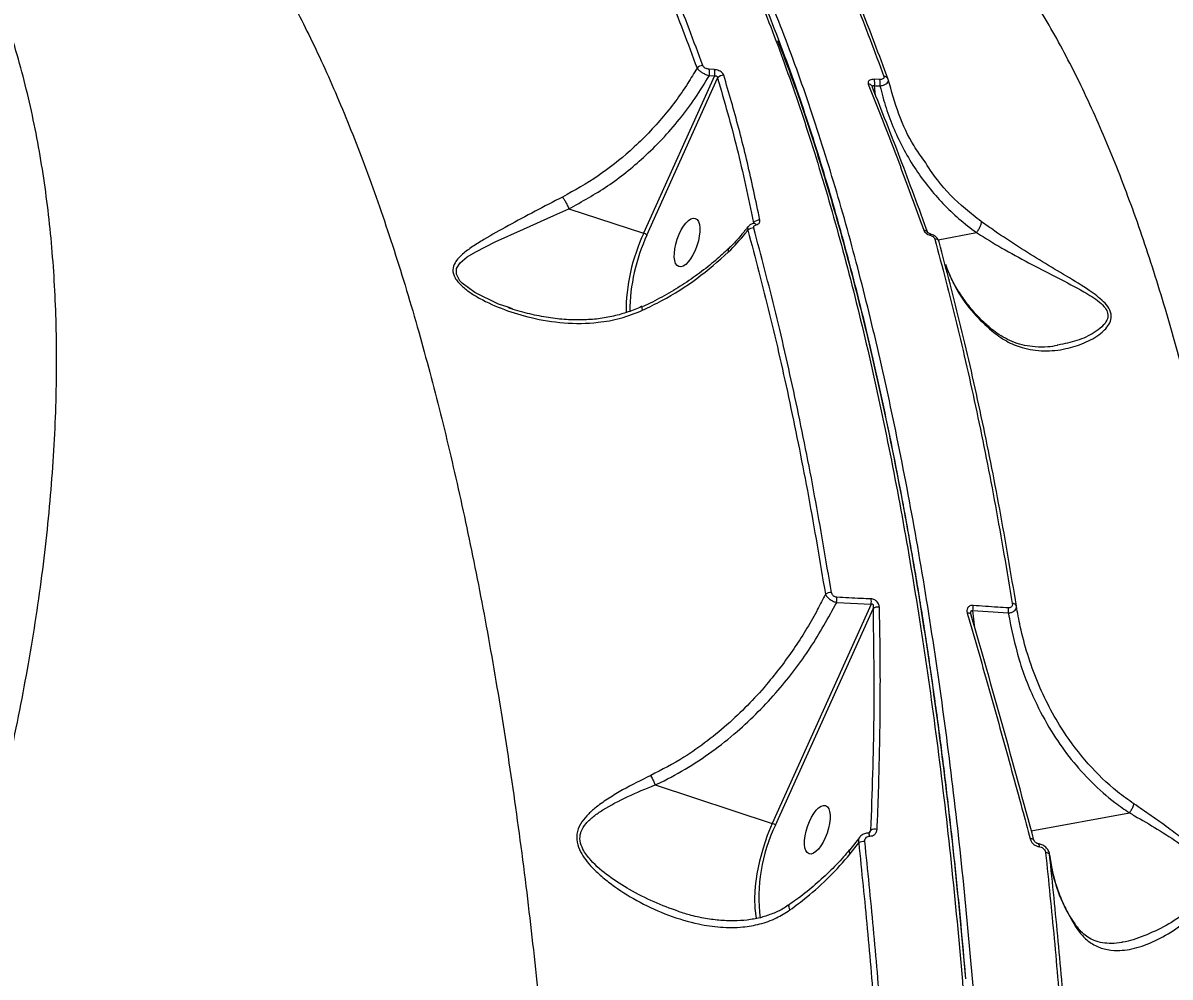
# Model space of a CAD drawing. Header units: millimetres. Extents: x -6879 to 7341, y -8047 to 7187.
# Drawn here: x -445 to -236.3, y 2654.6 to 2828.2 of the extents above; entities that cross this region are included whole.
import ezdxf

# ---------------------------------------------------------------- set-up
doc = ezdxf.new("R2010")
doc.units = ezdxf.units.MM
for name, color, linetype in [('DIKOM_ОБЪЕКТ', 7, 'Continuous'), ('DIKOM_РАЗМЕР_ЗОНА', 7, 'Continuous'), ('DIKOM_РАЗМЕР_ОБЪЕКТА', 7, 'Continuous')]:
    doc.layers.add(name, color=color, linetype=linetype)
doc.styles.add('style1', font='arial.ttf', dxfattribs={"width": 0.8})
doc.dimstyles.new('1-50', dxfattribs={"dimtxt": 300, "dimasz": 200, "dimexe": 100, "dimexo": 0, "dimgap": 100, "dimtad": 0, "dimdec": 0, "dimtxsty": 'style1', "dimcen": 0, "dimclrd": 7, "dimclre": 7, "dimadec": 1, "dimazin": 2, "dimtfac": 1, "dimtdec": 0, "dimtmove": 1, "dimatfit": 3, "dimfxl": 0, "dimlwd": 25, "dimlwe": 18, "dimarcsym": 0})

# ---------------------------------------------------------------- blocks, each defined once
blk = doc.blocks.new('*D20')
at = {"layer": 'Defpoints', "color": 0, "transparency": 16777216}
for p in [(-335.47, 4138.44), (-5198.79, -5966.88), (-1568.13, -5966.88)]:
    blk.add_point(p, dxfattribs=at)
at = {"layer": 'DIKOM_РАЗМЕР_ОБЪЕКТА', "color": 7, "lineweight": 18, "transparency": 16777216}
for p, q in [((-335.47, 4138.44), (-5298.79, 4138.44)), ((-1568.13, -5966.88), (-5298.79, -5966.88))]:
    blk.add_line(p, q, dxfattribs=at)
at = {"layer": 'DIKOM_РАЗМЕР_ОБЪЕКТА', "color": 7, "lineweight": 25, "transparency": 16777216}
for p, q in [((-5198.79, 3938.44), (-5198.79, -81.84)), ((-5198.79, -5766.88), (-5198.79, -1161.62))]:
    blk.add_line(p, q, dxfattribs=at)
at = {"layer": 'DIKOM_РАЗМЕР_ОБЪЕКТА', "color": 7, "transparency": 16777216}
for points in [[(-5232.12, 3938.44), (-5165.46, 3938.44), (-5198.79, 4138.44)], [(-5232.12, -5766.88), (-5165.46, -5766.88), (-5198.79, -5966.88)]]:
    blk.add_solid(points, dxfattribs=at)
at = {"layer": 'DIKOM_РАЗМЕР_ОБЪЕКТА', "color": 0, "transparency": 16777216, "insert": (-5198.79, -621.73), "char_height": 300, "attachment_point": 5, "rotation": 90, "style": 'style1'}
blk.add_mtext('10100', dxfattribs=at)
blk = doc.blocks.new('*D19')
at = {"layer": 'Defpoints', "color": 0, "transparency": 16777216}
for p in [(5624.04, 6094.27), (-4435.35, 2864.29), (5624.04, -2640.11)]:
    blk.add_point(p, dxfattribs=at)
at = {"layer": 'DIKOM_РАЗМЕР_ОБЪЕКТА', "color": 7, "lineweight": 18, "transparency": 16777216}
for p, q in [((-4435.35, 2864.29), (-4435.35, 6194.27)), ((5624.04, -2640.11), (5624.04, 6194.27))]:
    blk.add_line(p, q, dxfattribs=at)
at = {"layer": 'DIKOM_РАЗМЕР_ОБЪЕКТА', "color": 7, "lineweight": 25, "transparency": 16777216}
for p, q in [((-4235.35, 6094.27), (2113.67, 6094.27)), ((5424.04, 6094.27), (3193.46, 6094.27))]:
    blk.add_line(p, q, dxfattribs=at)
at = {"layer": 'DIKOM_РАЗМЕР_ОБЪЕКТА', "color": 7, "transparency": 16777216}
for points in [[(-4235.35, 6127.6), (-4235.35, 6060.94), (-4435.35, 6094.27)], [(5424.04, 6127.6), (5424.04, 6060.94), (5624.04, 6094.27)]]:
    blk.add_solid(points, dxfattribs=at)
at = {"layer": 'DIKOM_РАЗМЕР_ОБЪЕКТА', "color": 0, "transparency": 16777216, "insert": (2653.56, 6094.27), "char_height": 300, "attachment_point": 5, "style": 'style1'}
blk.add_mtext('10100', dxfattribs=at)
blk = doc.blocks.new('*D18')
at = {"layer": 'Defpoints', "color": 0, "transparency": 16777216}
for p in [(-342.29, 5666.7), (-6681.79, -8047.27), (-1651.48, -8047.27)]:
    blk.add_point(p, dxfattribs=at)
at = {"layer": 'DIKOM_РАЗМЕР_ЗОНА', "color": 7, "lineweight": 18, "transparency": 16777216}
for p, q in [((-342.29, 5666.7), (-6781.79, 5666.7)), ((-1651.48, -8047.27), (-6781.79, -8047.27))]:
    blk.add_line(p, q, dxfattribs=at)
at = {"layer": 'DIKOM_РАЗМЕР_ЗОНА', "color": 7, "lineweight": 25, "transparency": 16777216}
for p, q in [((-6681.79, 5466.7), (-6681.79, -340.84)), ((-6681.79, -7847.27), (-6681.79, -1420.62))]:
    blk.add_line(p, q, dxfattribs=at)
at = {"layer": 'DIKOM_РАЗМЕР_ЗОНА', "color": 7, "transparency": 16777216}
for points in [[(-6715.12, 5466.7), (-6648.46, 5466.7), (-6681.79, 5666.7)], [(-6715.12, -7847.27), (-6648.46, -7847.27), (-6681.79, -8047.27)]]:
    blk.add_solid(points, dxfattribs=at)
at = {"layer": 'DIKOM_РАЗМЕР_ЗОНА', "color": 0, "transparency": 16777216, "insert": (-6681.79, -880.73), "char_height": 300, "attachment_point": 5, "rotation": 90, "style": 'style1'}
blk.add_mtext('13700', dxfattribs=at)
blk = doc.blocks.new('*D17')
at = {"layer": 'Defpoints', "color": 0, "transparency": 16777216}
for p in [(-5935.35, 6990.27), (-5935.35, 998.27), (7340.79, -2830.86)]:
    blk.add_point(p, dxfattribs=at)
at = {"layer": 'DIKOM_РАЗМЕР_ЗОНА', "color": 7, "lineweight": 18, "transparency": 16777216}
for p, q in [((-5935.35, 998.27), (-5935.35, 7090.27)), ((7340.79, -2830.86), (7340.79, 7090.27))]:
    blk.add_line(p, q, dxfattribs=at)
at = {"layer": 'DIKOM_РАЗМЕР_ЗОНА', "color": 7, "lineweight": 25, "transparency": 16777216}
for p, q in [((-5735.35, 6990.27), (2016.67, 6990.27)), ((7140.79, 6990.27), (3096.46, 6990.27))]:
    blk.add_line(p, q, dxfattribs=at)
at = {"layer": 'DIKOM_РАЗМЕР_ЗОНА', "color": 7, "transparency": 16777216}
for points in [[(-5735.35, 7023.6), (-5735.35, 6956.94), (-5935.35, 6990.27)], [(7140.79, 7023.6), (7140.79, 6956.94), (7340.79, 6990.27)]]:
    blk.add_solid(points, dxfattribs=at)
at = {"layer": 'DIKOM_РАЗМЕР_ЗОНА', "color": 0, "transparency": 16777216, "insert": (2556.56, 6990.27), "char_height": 300, "attachment_point": 5, "style": 'style1'}
blk.add_mtext('13300', dxfattribs=at)

msp = doc.modelspace()

# ---------------------------------------------------------------- linework, layer by layer
at = {"layer": 'DIKOM_ОБЪЕКТ', "color": 7, "linetype": 'Continuous', "lineweight": 15}
for p, q in [((-319.19, 2819.69), (-320.14, 2819.75)), ((-319.15, 2818.53), (-332.05, 2789.91)), ((-331.46, 2789.59), (-318.59, 2818.14)), ((-320.1, 2818.59), (-319.15, 2818.53)), ((-289.09, 2817.88), (-290.08, 2817.92)), ((-290.04, 2816.76), (-289.05, 2816.72)), ((-289.84, 2814.99), (-290.04, 2816.76)), ((-345.65, 2794.36), (-332.05, 2789.91)), ((-312.06, 2791.83), (-312.16, 2791.67)), ((-278.48, 2788.75), (-271.51, 2790.03)), ((-355.9, 2776.19), (-356.69, 2776.45)), ((-256.67, 2769.58), (-256.84, 2769.54)), ((-290.66, 2722.47), (-308.64, 2682.57)), ((-308.06, 2682.25), (-290.32, 2721.59)), ((-296.93, 2722.77), (-290.66, 2722.47)), ((-272.16, 2721.28), (-265.72, 2720.84)), ((-271.81, 2718.13), (-272.16, 2721.28)), ((-329.97, 2689.55), (-308.64, 2682.57)), ((-261.52, 2681.21), (-243.67, 2684.49)), ((-292.79, 2680.02), (-294.55, 2677.75)), ((-290.76, 2681.29), (-291.03, 2680.89)), ((-294.53, 2676.96), (-292.93, 2679.01)), ((-258.19, 2676.87), (-257.85, 2674.71))]:
    msp.add_line(p, q, dxfattribs=at)
at = {"layer": 'DIKOM_ОБЪЕКТ', "color": 7, "linetype": 'Continuous', "lineweight": 15, "flags": 128}
for points in [[(-290.41, 2816.43), (-290.42, 2816.56), (-290.44, 2816.61)], [(-356.69, 2776.45), (-358.47, 2777.04), (-362.76, 2779.14), (-365.04, 2780.83), (-365.47, 2781.28), (-366.13, 2782.46), (-366.11, 2783.5), (-365.45, 2784.56), (-364.17, 2785.62), (-362.61, 2786.56), (-359.08, 2788.33), (-353.93, 2790.68), (-348.42, 2793.14), (-345.66, 2794.37), (-345.65, 2794.37), (-345.65, 2794.37)], [(-272.48, 2720.53), (-272.51, 2720.6), (-272.57, 2720.67), (-272.65, 2720.73), (-272.76, 2720.78), (-272.88, 2720.81), (-273.03, 2720.82), (-273.18, 2720.82)], [(-272.47, 2720.43), (-272.48, 2720.52), (-272.48, 2720.53)], [(-308.64, 2682.57), (-309.55, 2680.35), (-310.33, 2678.05), (-310.97, 2675.72), (-311.44, 2673.41), (-311.74, 2671.17), (-311.87, 2669.05), (-311.81, 2667.09), (-311.57, 2665.35), (-311.56, 2665.27)], [(-290.9, 2680.25), (-290.95, 2680.45), (-291.01, 2680.61), (-291.09, 2680.72), (-291.18, 2680.77), (-291.22, 2680.78)], [(-261.04, 2679.52), (-261.07, 2679.58), (-261.13, 2679.64), (-261.21, 2679.69), (-261.32, 2679.72), (-261.44, 2679.74), (-261.59, 2679.75), (-261.74, 2679.74)], [(-260.25, 2678.86), (-260.23, 2678.85), (-260.18, 2678.8), (-260.14, 2678.69), (-260.11, 2678.53), (-260.09, 2678.34)], [(-258.19, 2676.87), (-258.21, 2676.94), (-258.26, 2677), (-258.32, 2677.06), (-258.41, 2677.11), (-258.52, 2677.16), (-258.64, 2677.19), (-258.78, 2677.21), (-258.92, 2677.22)]]:
    msp.add_lwpolyline(points, dxfattribs=at)
at = {"layer": 'DIKOM_ОБЪЕКТ', "color": 7, "linetype": 'Continuous', "lineweight": 15}
for centre, radius, start, end in [((-321.39, 2819.18), 1.23, 84.8707, 140.4567), ((-322.28, 2819.1), 2.24, 347.0298, 17.0656), ((-321.34, 2819.02), 2.25, 347.2165, 17.1365), ((-317.6, 2817.46), 1.2, 83.5961, 145.5189), ((-293.08, 2817.24), 3.08, 351.0315, 12.746), ((-292.11, 2817.19), 3.1, 351.2043, 12.8204), ((-288.29, 2817.67), 0.762, 16.1022, 94.0771), ((-291.14, 2816.29), 0.768, 25.0675, 93.6574), ((-312.14, 2789.56), 1.32, 84.7458, 136.2911), ((-311.09, 2791.05), 1.24, 81.7023, 141.139), ((-312.01, 2791.2), 0.514, 30.8634, 96.1717), ((-280.99, 2789.73), 0.731, 25.7083, 96.3778), ((-301.2, 2775.46), 34.06, 154.891, 180.0477), ((-300.62, 2775.36), 33.96, 155.2308, 179.4624), ((-332.48, 2788.44), 1.54, 48.5277, 73.659), ((-277.36, 2788.85), 2.63, 159.7261, 164.909), ((-279.01, 2788.14), 0.736, 17.7568, 95.501), ((-316.09, 2786.79), 0.599, 143.1075, 208.5468), ((-298.03, 2723), 1.58, 84.6674, 127.0266), ((-299.53, 2723.25), 2.64, 349.3975, 9.7086), ((-293.31, 2722.92), 2.69, 350.4175, 10.4015), ((-289.45, 2720.53), 1.38, 78.1531, 129.4371), ((-275.54, 2721.87), 3.43, 350.0084, 5.6244), ((-269.2, 2721.39), 3.53, 351.0943, 6.281), ((-264.88, 2721.86), 0.703, 23.3134, 98.2026), ((-281.3, 2669.13), 29.8, 153.8888, 187.3019), ((-309.07, 2681.1), 1.53, 48.509, 73.6777), ((-289.95, 2680.01), 1.52, 75.7088, 122.2317), ((-293.9, 2677.38), 0.756, 149.1842, 214.4022), ((-291.99, 2677.4), 1.86, 84.7562, 120.4581)]:
    msp.add_arc(centre, radius, start, end, dxfattribs=at)
for centre in [(-324.15, 2788.24), (-300.46, 2681.42)]:
    msp.add_ellipse(centre, major_axis=(-1.5, -4.39), ratio=0.406201, dxfattribs=at)
for points, knots in [([(-360.53, 2897.94), (-358.26, 2896.78), (-353.72, 2894.45), (-347.08, 2889.32), (-340.6, 2883.05), (-334.24, 2875.45), (-328.03, 2866.52), (-321.99, 2856.27), (-316.26, 2844.91), (-310.84, 2832.51), (-305.74, 2819.16), (-300.89, 2804.64), (-296.3, 2788.95), (-292, 2772.12), (-288.09, 2754.52), (-284.57, 2736.22), (-281.43, 2717.32), (-278.63, 2697.51), (-276.18, 2676.82), (-274.12, 2655.31), (-272.53, 2634.38), (-271.41, 2614.14), (-270.81, 2601.05), (-270.64, 2594.25), (-270.63, 2594.01)], [0, 0, 0, 0, 0.047577, 0.095101, 0.142661, 0.190186, 0.23909, 0.288035, 0.33694, 0.384464, 0.432025, 0.47955, 0.528455, 0.5774, 0.626305, 0.67383, 0.721391, 0.768916, 0.817821, 0.866766, 0.915671, 0.957032, 0.998442, 1, 1, 1, 1]), ([(-273.48, 2654.84), (-273.75, 2657.92), (-274.32, 2664.49), (-275.31, 2674.36), (-276.42, 2684.47), (-277.62, 2694.4), (-278.91, 2704.18), (-280.3, 2713.79), (-281.77, 2723.24), (-283.34, 2732.54), (-285, 2741.68), (-286.75, 2750.67), (-288.59, 2759.48), (-290.51, 2768.07), (-292.51, 2776.42), (-294.58, 2784.51), (-296.72, 2792.35), (-298.93, 2799.94), (-301.22, 2807.29), (-303.58, 2814.39), (-306.02, 2821.26), (-308.53, 2827.89), (-311.13, 2834.28), (-313.79, 2840.43), (-316.54, 2846.33), (-319.34, 2851.97), (-322.2, 2857.31), (-325.11, 2862.35), (-328.07, 2867.08), (-331.07, 2871.52), (-334.13, 2875.66), (-337.24, 2879.5), (-340.4, 2883.05), (-343.61, 2886.3), (-346.88, 2889.25), (-350.21, 2891.91), (-353.58, 2894.27), (-356.91, 2896.29), (-359.13, 2897.37), (-360.2, 2897.88)], [0, 0, 0, 0, 0.024041, 0.051133, 0.078153, 0.105131, 0.132097, 0.159081, 0.186106, 0.213201, 0.2404, 0.267731, 0.295173, 0.322575, 0.349825, 0.376963, 0.404021, 0.431029, 0.458019, 0.485021, 0.512055, 0.539154, 0.566348, 0.593667, 0.621126, 0.648584, 0.675917, 0.703131, 0.730256, 0.757321, 0.784356, 0.81139, 0.838445, 0.865544, 0.892711, 0.919973, 0.947351, 0.974725, 1, 1, 1, 1]), ([(-268.88, 2596.97), (-269.03, 2601.43), (-269.43, 2613.58), (-270.54, 2632.75), (-272.15, 2654.43), (-274.15, 2675.36), (-276.54, 2695.9), (-279.34, 2715.95), (-282.55, 2735.44), (-286.1, 2753.93), (-289.96, 2771.39), (-294.12, 2787.79), (-298.64, 2803.41), (-303.52, 2818.15), (-308.75, 2831.95), (-314.21, 2844.49), (-319.89, 2855.76), (-325.74, 2865.79), (-331.88, 2874.73), (-338.29, 2882.49), (-344.94, 2889.06), (-351.72, 2894.12), (-356.35, 2897.02), (-358.72, 2897.88), (-358.79, 2897.91)], [0, 0, 0, 0, 0.0286216, 0.0777945, 0.1255794, 0.1734012, 0.2211861, 0.270359, 0.319572, 0.3687451, 0.4165292, 0.4643505, 0.5121348, 0.5613071, 0.6105196, 0.659692, 0.7074766, 0.7552981, 0.803083, 0.8522554, 0.9014682, 0.9506407, 0.9984258, 1, 1, 1, 1]), ([(-438, 2872.85), (-437.93, 2872.84), (-435.74, 2872.59), (-431.5, 2870.92), (-425.41, 2867.81), (-419.55, 2863.44), (-413.91, 2858.08), (-408.35, 2851.55), (-402.87, 2843.84), (-397.5, 2834.93), (-392.25, 2824.81), (-387.14, 2813.45), (-382.17, 2800.8), (-377.42, 2787.01), (-373.02, 2772.43), (-368.97, 2757.22), (-365.28, 2741.53), (-361.84, 2724.92), (-358.68, 2707.41), (-355.81, 2689.05), (-353.31, 2670.35), (-351.19, 2651.4), (-349.42, 2632.3), (-347.97, 2612.62), (-346.86, 2592.39), (-346.08, 2571.71), (-345.86, 2557.72), (-345.75, 2550.73)], [0, 0, 0, 0, 0.001308, 0.044216, 0.087088, 0.127423, 0.167788, 0.208123, 0.249622, 0.291154, 0.332652, 0.375652, 0.418651, 0.462269, 0.505886, 0.546852, 0.58785, 0.628817, 0.670977, 0.713172, 0.755333, 0.795558, 0.835812, 0.876038, 0.917348, 0.95869, 1, 1, 1, 1]), ([(-344.1, 2866.37), (-342.16, 2863.16), (-338.27, 2856.73), (-332.72, 2845.61), (-327.37, 2833.5), (-324.02, 2824.48), (-322.34, 2819.96)], [0, 0, 0, 0, 0.248475, 0.496952, 0.748476, 1, 1, 1, 1]), ([(-321.28, 2820.41), (-322.94, 2824.87), (-326.25, 2833.8), (-331.59, 2845.9), (-337.17, 2857.11), (-341.1, 2863.62), (-343.07, 2866.88)], [0, 0, 0, 0, 0.2484771, 0.4969552, 0.7484769, 1, 1, 1, 1]), ([(-219.04, 2680.65), (-219.56, 2685.3), (-220.81, 2696.26), (-223.21, 2712.74), (-226.12, 2729.79), (-229.33, 2745.71), (-232.8, 2760.54), (-236.61, 2774.68), (-240.79, 2788.05), (-245.33, 2800.59), (-250.23, 2812.26), (-255.48, 2822.98), (-261.12, 2832.71), (-267.07, 2841.28), (-273.16, 2848.48), (-279.35, 2854.35), (-285.58, 2858.95), (-292.03, 2862.44), (-298.69, 2864.74), (-305.22, 2865.9), (-309.55, 2865.68), (-311.57, 2865.58)], [0, 0, 0, 0, 0.0404493, 0.0954394, 0.1503826, 0.2020752, 0.2538067, 0.3054986, 0.3586823, 0.4119091, 0.4650926, 0.5201999, 0.5753075, 0.6312064, 0.687105, 0.7396062, 0.7921489, 0.8446507, 0.8986824, 0.9527581, 1, 1, 1, 1]), ([(-310.12, 2864.93), (-308.18, 2861.71), (-304.29, 2855.27), (-298.73, 2844.12), (-293.37, 2831.99), (-290.02, 2822.95), (-288.34, 2818.43)], [0, 0, 0, 0, 0.248476, 0.496954, 0.748478, 1, 1, 1, 1]), ([(-287.55, 2817.88), (-289.21, 2822.34), (-292.52, 2831.26), (-297.84, 2843.35), (-303.41, 2854.55), (-307.34, 2861.06), (-309.3, 2864.31)], [0, 0, 0, 0, 0.248475, 0.496951, 0.748474, 1, 1, 1, 1]), ([(-480.34, 2594.78), (-477.99, 2600.3), (-473.31, 2611.33), (-467, 2627.82), (-461.23, 2644.23), (-455.91, 2661.09), (-451.12, 2678.27), (-446.98, 2695.69), (-443.62, 2712.91), (-441.11, 2729.84), (-439.47, 2746.43), (-438.75, 2762.13), (-438.92, 2776.93), (-439.9, 2790.84), (-441.73, 2804.23), (-444.42, 2817.05), (-448.01, 2829.23), (-452.49, 2840.77), (-458, 2851.45), (-462.1, 2858.41), (-464.59, 2861.48), (-464.65, 2861.56)], [0, 0, 0, 0, 0.05066, 0.10132, 0.152484, 0.203648, 0.260209, 0.316814, 0.373374, 0.431601, 0.489877, 0.548104, 0.602885, 0.657708, 0.712488, 0.76885, 0.825258, 0.881619, 0.940019, 0.99842, 1, 1, 1, 1]), ([(-307.69, 2824.99), (-306.75, 2822.56), (-304.08, 2815.67), (-300, 2803.14), (-295.44, 2787.55), (-291.22, 2770.97), (-287.34, 2753.52), (-283.83, 2735.18), (-280.67, 2716.02), (-277.88, 2696.09), (-275.44, 2675.55), (-274.14, 2661.37), (-273.5, 2654.3)], [0, 0, 0, 0, 0.0568319, 0.1618357, 0.2668393, 0.3716745, 0.4761814, 0.5806889, 0.6855261, 0.7905307, 0.8955357, 1, 1, 1, 1]), ([(-322.34, 2819.96), (-322.89, 2819.04), (-324.78, 2815.84), (-328.68, 2810.65), (-334.2, 2805), (-340.27, 2800.16), (-344.61, 2797.74), (-346.8, 2796.51)], [0, 0, 0, 0, 0.094922, 0.327621, 0.565732, 0.780597, 1, 1, 1, 1]), ([(-322.34, 2819.96), (-322.26, 2819.85), (-322.09, 2819.62), (-321.63, 2819.26), (-321.06, 2818.94), (-320.53, 2818.71), (-320.22, 2818.63), (-320.1, 2818.59)], [0, 0, 0, 0, 0.219335, 0.438814, 0.656025, 0.873294, 1, 1, 1, 1]), ([(-320.14, 2819.75), (-320.23, 2819.77), (-320.42, 2819.79), (-320.7, 2819.88), (-320.97, 2820.03), (-321.18, 2820.21), (-321.25, 2820.34), (-321.28, 2820.41)], [0, 0, 0, 0, 0.179804, 0.380048, 0.581226, 0.790726, 1, 1, 1, 1]), ([(-317.47, 2818.65), (-317.52, 2818.76), (-317.61, 2818.96), (-317.93, 2819.26), (-318.34, 2819.49), (-318.78, 2819.64), (-319.06, 2819.67), (-319.19, 2819.69)], [0, 0, 0, 0, 0.213102, 0.426467, 0.630594, 0.828924, 1, 1, 1, 1]), ([(-345.65, 2794.36), (-343.27, 2795.68), (-338.46, 2798.35), (-332.9, 2802.84), (-328.64, 2807.01), (-325.5, 2810.62), (-322.6, 2814.47), (-320.94, 2817.22), (-320.1, 2818.59)], [0, 0, 0, 0, 0.228249, 0.462056, 0.594493, 0.726934, 0.863467, 1, 1, 1, 1]), ([(-319.15, 2818.53), (-319.1, 2818.54), (-319.01, 2818.56), (-318.9, 2818.55), (-318.81, 2818.53), (-318.75, 2818.49), (-318.68, 2818.43), (-318.64, 2818.38), (-318.6, 2818.27), (-318.59, 2818.2), (-318.59, 2818.14)], [0, 0, 0, 0, 0.1792606, 0.319125, 0.3689613, 0.5165767, 0.5564442, 0.7166057, 0.7655964, 1, 1, 1, 1]), ([(-318.59, 2818.14), (-317.38, 2813.95), (-314.95, 2805.56), (-313.02, 2796.41), (-312.06, 2791.83)], [0, 0, 0, 0, 0.499355, 1, 1, 1, 1]), ([(-310.91, 2792.28), (-311, 2792.72), (-311.45, 2794.95), (-312.66, 2800.62), (-314.68, 2809.09), (-316.54, 2815.46), (-317.47, 2818.65)], [0, 0, 0, 0, 0.048063, 0.240324, 0.61988, 1, 1, 1, 1]), ([(-290.08, 2817.92), (-290.23, 2817.92), (-290.55, 2817.91), (-290.92, 2817.78), (-291.16, 2817.58), (-291.26, 2817.32), (-291.21, 2817.14), (-291.19, 2817.05)], [0, 0, 0, 0, 0.206405, 0.413362, 0.614213, 0.813452, 1, 1, 1, 1]), ([(-288.34, 2818.43), (-288.33, 2818.38), (-288.3, 2818.27), (-288.35, 2818.12), (-288.51, 2817.98), (-288.77, 2817.89), (-288.99, 2817.88), (-289.09, 2817.88)], [0, 0, 0, 0, 0.148858, 0.348823, 0.557416, 0.779042, 1, 1, 1, 1]), ([(-289.05, 2816.72), (-288.84, 2816.76), (-288.41, 2816.83), (-287.91, 2817.07), (-287.59, 2817.37), (-287.49, 2817.65), (-287.54, 2817.82), (-287.55, 2817.88)], [0, 0, 0, 0, 0.222354, 0.44483, 0.663868, 0.880636, 1, 1, 1, 1]), ([(-281.03, 2803.15), (-281.66, 2804.02), (-283.53, 2806.62), (-285.78, 2811.58), (-286.96, 2815.76), (-287.55, 2817.88)], [0, 0, 0, 0, 0.1983116, 0.5956413, 1, 1, 1, 1]), ([(-291.19, 2817.05), (-291.03, 2816.65), (-290.22, 2814.64), (-288.14, 2809.38), (-284.93, 2801.03), (-282.36, 2793.98), (-281.07, 2790.46)], [0, 0, 0, 0, 0.048061, 0.240323, 0.619882, 1, 1, 1, 1]), ([(-290.42, 2816.53), (-290.42, 2816.55), (-290.44, 2816.62), (-290.41, 2816.71), (-290.37, 2816.77), (-290.31, 2816.8), (-290.26, 2816.81), (-290.16, 2816.81), (-290.09, 2816.78), (-290.04, 2816.76)], [0, 0, 0, 0, 0.086301, 0.3145743, 0.4698608, 0.5285644, 0.6884242, 0.7531889, 1, 1, 1, 1]), ([(-280.31, 2789.9), (-282, 2794.51), (-285.37, 2803.75), (-288.73, 2812.2), (-290.41, 2816.43)], [0, 0, 0, 0, 0.499357, 1, 1, 1, 1]), ([(-289.05, 2816.72), (-288.71, 2815.38), (-288.02, 2812.7), (-286.54, 2808.81), (-284.73, 2805.03), (-281.93, 2800.38), (-278.56, 2796.19), (-274.73, 2792.5), (-272.58, 2790.85), (-271.51, 2790.03)], [0, 0, 0, 0, 0.126452, 0.252901, 0.38287, 0.512837, 0.75311, 0.876557, 1, 1, 1, 1]), ([(-270.62, 2792.06), (-271.59, 2792.81), (-274.5, 2795.07), (-278.15, 2798.7), (-280.26, 2801.95), (-281.03, 2803.15)], [0, 0, 0, 0, 0.239273, 0.718901, 1, 1, 1, 1]), ([(-346.8, 2796.51), (-348.48, 2795.64), (-351.9, 2793.87), (-356.71, 2791.29), (-360.47, 2789.19), (-363.21, 2787.5), (-365.06, 2786.14), (-366.38, 2784.77), (-366.91, 2783.28), (-366.49, 2781.77), (-365.25, 2780.35), (-363.64, 2779.11), (-361.11, 2777.58), (-357.4, 2775.93), (-352.26, 2774.38), (-346.52, 2773.45), (-341.03, 2773.51), (-336.21, 2774.33), (-333.59, 2775.37), (-332.26, 2775.9)], [0, 0, 0, 0, 0.082706, 0.167766, 0.252789, 0.296582, 0.340314, 0.385154, 0.416772, 0.448696, 0.482867, 0.514001, 0.545841, 0.619982, 0.695631, 0.785267, 0.877252, 0.937862, 1, 1, 1, 1]), ([(-346.8, 2796.51), (-346.78, 2796.49), (-346.72, 2796.39), (-346.55, 2796.13), (-346.28, 2795.67), (-345.94, 2795.02), (-345.76, 2794.6), (-345.65, 2794.37)], [0, 0, 0, 0, 0.051321, 0.196592, 0.449241, 0.701909, 1, 1, 1, 1]), ([(-345.65, 2794.37), (-345.65, 2794.37), (-345.65, 2794.37), (-345.65, 2794.37), (-345.65, 2794.36), (-345.65, 2794.36)], [0, 0, 0, 0, 0.334298, 0.790638, 1, 1, 1, 1]), ([(-316.61, 2786.51), (-315.55, 2787.62), (-314.32, 2788.9), (-313.24, 2790.28), (-313.09, 2790.47)], [0, 0, 0, 0, 0.8666492, 1, 1, 1, 1]), ([(-313.05, 2791.15), (-313.47, 2790.6), (-314.47, 2789.32), (-315.68, 2787.99), (-316.47, 2787.26), (-316.57, 2787.16)], [0, 0, 0, 0, 0.3914908, 0.9198379, 1, 1, 1, 1]), ([(-313.01, 2791.12), (-313.03, 2791.1), (-313.15, 2790.99), (-313.16, 2790.76), (-313.11, 2790.54), (-313.09, 2790.47)], [0, 0, 0, 0, 0.138052, 0.711151, 1, 1, 1, 1]), ([(-313.09, 2790.47), (-311.75, 2785.42), (-309.07, 2775.34), (-305.41, 2759.11), (-302, 2742.18), (-299.99, 2730.23), (-298.99, 2724.26)], [0, 0, 0, 0, 0.248616, 0.49723, 0.748615, 1, 1, 1, 1]), ([(-312.06, 2791.7), (-312.14, 2791.68), (-312.42, 2791.63), (-312.77, 2791.44), (-312.94, 2791.2), (-312.99, 2791.12)], [0, 0, 0, 0, 0.218083, 0.753257, 1, 1, 1, 1]), ([(-312.06, 2791.83), (-312.06, 2791.81), (-312.05, 2791.77), (-312.07, 2791.72), (-312.09, 2791.69)], [0, 0, 0, 0, 0.275469, 1, 1, 1, 1]), ([(-312.03, 2791.72), (-312.03, 2791.72), (-312.02, 2791.73), (-312.05, 2791.72), (-312.07, 2791.71)], [0, 0, 0, 0, 0.3570022, 1, 1, 1, 1]), ([(-312.01, 2790.87), (-312.02, 2790.9), (-312.04, 2791.01), (-312.01, 2791.19), (-311.84, 2791.37), (-311.66, 2791.43), (-311.56, 2791.46)], [0, 0, 0, 0, 0.108475, 0.398329, 0.699635, 1, 1, 1, 1]), ([(-297.89, 2724.58), (-298.88, 2730.49), (-300.87, 2742.32), (-304.27, 2759.23), (-307.95, 2775.55), (-310.66, 2785.76), (-312.01, 2790.87)], [0, 0, 0, 0, 0.248616, 0.497232, 0.748616, 1, 1, 1, 1]), ([(-311.56, 2791.46), (-311.43, 2791.51), (-311.17, 2791.59), (-310.94, 2791.85), (-310.88, 2792.09), (-310.91, 2792.24), (-310.91, 2792.28)], [0, 0, 0, 0, 0.305367, 0.611512, 0.912637, 1, 1, 1, 1]), ([(-281.07, 2790.46), (-281.02, 2790.34), (-280.9, 2790.12), (-280.55, 2789.82), (-280.2, 2789.63), (-279.97, 2789.56), (-279.91, 2789.54)], [0, 0, 0, 0, 0.29278, 0.584934, 0.882003, 1, 1, 1, 1]), ([(-271.5, 2790.04), (-271.36, 2790.21), (-271.09, 2790.57), (-270.79, 2791.15), (-270.63, 2791.64), (-270.6, 2791.92), (-270.62, 2792.04), (-270.62, 2792.06)], [0, 0, 0, 0, 0.252521, 0.505053, 0.757562, 0.948691, 1, 1, 1, 1]), ([(-268.73, 2772.16), (-267.85, 2771.5), (-266.05, 2770.15), (-262.86, 2768.91), (-259.21, 2768.37), (-255.4, 2768.76), (-251.87, 2769.86), (-249.41, 2771.2), (-247.93, 2772.54), (-247.19, 2773.58), (-246.85, 2774.84), (-247.28, 2776.22), (-248.32, 2777.46), (-249.57, 2778.53), (-251.77, 2780.1), (-255.12, 2782.13), (-259.5, 2784.73), (-263.92, 2787.46), (-267.66, 2789.93), (-269.81, 2791.48), (-270.62, 2792.06)], [0, 0, 0, 0, 0.063157, 0.128254, 0.215934, 0.306056, 0.382568, 0.46049, 0.489874, 0.519748, 0.550553, 0.581648, 0.608722, 0.63398, 0.659861, 0.730792, 0.803689, 0.878288, 0.954276, 1, 1, 1, 1]), ([(-279.83, 2789.77), (-279.87, 2789.78), (-279.99, 2789.81), (-280.15, 2789.9), (-280.27, 2789.99), (-280.34, 2790.06), (-280.34, 2790.06), (-280.34, 2790.07)], [0, 0, 0, 0, 0.142466, 0.401404, 0.61444, 0.805438, 1, 1, 1, 1]), ([(-279.91, 2789.54), (-279.83, 2789.52), (-279.65, 2789.46), (-279.4, 2789.31), (-279.18, 2789.1), (-279.11, 2788.95), (-279.08, 2788.87)], [0, 0, 0, 0, 0.183652, 0.462711, 0.731, 1, 1, 1, 1]), ([(-278.35, 2788.4), (-278.36, 2788.48), (-278.41, 2788.72), (-278.69, 2789.1), (-279.16, 2789.5), (-279.59, 2789.72), (-279.83, 2789.77), (-279.83, 2789.77)], [0, 0, 0, 0, 0.109852, 0.363559, 0.655932, 0.998276, 1, 1, 1, 1]), ([(-279.08, 2788.87), (-277.74, 2783.82), (-275.06, 2773.71), (-271.4, 2757.46), (-267.99, 2740.5), (-265.98, 2728.54), (-264.98, 2722.56)], [0, 0, 0, 0, 0.248617, 0.497233, 0.748617, 1, 1, 1, 1]), ([(-264.23, 2722.14), (-265.22, 2728.05), (-267.2, 2739.86), (-270.59, 2756.75), (-274.26, 2773.06), (-276.96, 2783.26), (-278.31, 2788.37)], [0, 0, 0, 0, 0.248616, 0.497231, 0.748616, 1, 1, 1, 1]), ([(-271.51, 2790.03), (-271.51, 2790.03), (-271.51, 2790.03), (-271.5, 2790.03), (-271.5, 2790.03), (-271.5, 2790.04)], [0, 0, 0, 0, 0.45193, 0.815134, 1, 1, 1, 1]), ([(-271.5, 2790.04), (-271.5, 2790.03), (-271.26, 2789.89), (-269.6, 2788.83), (-266.28, 2786.85), (-261.52, 2784.26), (-256.68, 2781.78), (-252.98, 2779.89), (-250.48, 2778.4), (-249.1, 2777.44), (-248.05, 2776.41), (-247.68, 2775.62), (-247.55, 2774.86), (-247.74, 2773.94), (-248.67, 2772.83), (-250.5, 2771.52), (-253.19, 2770.25), (-255.51, 2769.8), (-256.67, 2769.58)], [0, 0, 0, 0, 0.000084, 0.019183, 0.136746, 0.256846, 0.369783, 0.484911, 0.523101, 0.561966, 0.599981, 0.631254, 0.637795, 0.675311, 0.727807, 0.78274, 0.890889, 1, 1, 1, 1]), ([(-316.58, 2787.16), (-317.36, 2786.43), (-319.03, 2784.86), (-321.86, 2782.65), (-324.98, 2780.49), (-328.29, 2778.53), (-330.75, 2777.21), (-332.13, 2776.61), (-332.31, 2776.53)], [0, 0, 0, 0, 0.1759854, 0.3741609, 0.5725815, 0.7712396, 0.9701372, 1, 1, 1, 1]), ([(-332.26, 2775.9), (-331.08, 2776.48), (-327.6, 2778.19), (-322.16, 2781.61), (-318.48, 2784.86), (-316.61, 2786.51)], [0, 0, 0, 0, 0.2022759, 0.596112, 1, 1, 1, 1]), ([(-277.16, 2784.14), (-276.5, 2782.59), (-275.18, 2779.47), (-272.28, 2775.46), (-269.85, 2773.2), (-268.73, 2772.16)], [0, 0, 0, 0, 0.3460003, 0.6987423, 1, 1, 1, 1]), ([(-268.93, 2772.68), (-269.16, 2772.86), (-270.18, 2773.68), (-271.75, 2775.33), (-273.63, 2777.6), (-275.22, 2780.05), (-276.39, 2782.26), (-276.91, 2783.71), (-277.1, 2784.25)], [0, 0, 0, 0, 0.058047, 0.261263, 0.465846, 0.671371, 0.877346, 1, 1, 1, 1]), ([(-332.36, 2776.62), (-332.39, 2776.6), (-333.2, 2776.18), (-334.92, 2775.56), (-337.53, 2774.79), (-340.31, 2774.3), (-343.18, 2774.12), (-346.23, 2774.18), (-349.44, 2774.53), (-352.8, 2775.21), (-355.25, 2775.85), (-356.53, 2776.33), (-356.7, 2776.39)], [0, 0, 0, 0, 0.003678, 0.107505, 0.216688, 0.329762, 0.445154, 0.563375, 0.695942, 0.833722, 0.97838, 1, 1, 1, 1]), ([(-332.26, 2775.9), (-332.27, 2775.93), (-332.31, 2776.06), (-332.35, 2776.3), (-332.36, 2776.48), (-332.31, 2776.49), (-332.3, 2776.49)], [0, 0, 0, 0, 0.087149, 0.399517, 0.849694, 1, 1, 1, 1]), ([(-269, 2772.58), (-268.97, 2772.56), (-268.85, 2772.49), (-268.78, 2772.32), (-268.74, 2772.19), (-268.73, 2772.16)], [0, 0, 0, 0, 0.236891, 0.833539, 1, 1, 1, 1]), ([(-256.81, 2769.49), (-257.38, 2769.39), (-258.71, 2769.16), (-260.71, 2769.19), (-262.73, 2769.47), (-264.53, 2769.99), (-266.21, 2770.75), (-267.68, 2771.63), (-268.58, 2772.36), (-268.96, 2772.67)], [0, 0, 0, 0, 0.138831, 0.321709, 0.478961, 0.628253, 0.769522, 0.901529, 1, 1, 1, 1]), ([(-298.99, 2724.26), (-299.45, 2723.34), (-301.08, 2720.08), (-304.38, 2714.63), (-308.61, 2708.98), (-312.69, 2704.44), (-316.39, 2700.86), (-320.4, 2697.54), (-325.15, 2694.18), (-328.73, 2692.33), (-330.77, 2691.28)], [0, 0, 0, 0, 0.0670608, 0.2378736, 0.4109016, 0.5196074, 0.6283007, 0.7402366, 0.8521491, 1, 1, 1, 1]), ([(-298.99, 2724.26), (-298.9, 2724.11), (-298.73, 2723.8), (-298.25, 2723.36), (-297.68, 2723.01), (-297.22, 2722.83), (-296.98, 2722.78), (-296.93, 2722.77)], [0, 0, 0, 0, 0.243536, 0.487529, 0.719779, 0.941857, 1, 1, 1, 1]), ([(-296.92, 2723.7), (-296.98, 2723.71), (-297.12, 2723.72), (-297.37, 2723.82), (-297.61, 2724.01), (-297.81, 2724.27), (-297.86, 2724.47), (-297.89, 2724.58)], [0, 0, 0, 0, 0.1207721, 0.3075254, 0.5229294, 0.7374106, 1, 1, 1, 1]), ([(-290.66, 2723.41), (-291.29, 2723.43), (-293.38, 2723.51), (-295.46, 2723.62), (-296.92, 2723.7)], [0, 0, 0, 0, 0.299638, 1, 1, 1, 1]), ([(-329.97, 2689.55), (-329.86, 2689.6), (-328, 2690.45), (-324.47, 2692.33), (-319.59, 2695.55), (-315.15, 2699.09), (-311.14, 2702.85), (-306.55, 2707.83), (-301.53, 2714.38), (-298.46, 2719.97), (-296.93, 2722.77)], [0, 0, 0, 0, 0.007533, 0.1291224, 0.2511157, 0.3728227, 0.4835491, 0.5942899, 0.7971152, 1, 1, 1, 1]), ([(-290.32, 2721.59), (-290.22, 2715.05), (-290.02, 2701.94), (-290.51, 2688.18), (-290.76, 2681.29)], [0, 0, 0, 0, 0.499174, 1, 1, 1, 1]), ([(-289.16, 2721.88), (-289.19, 2722.09), (-289.24, 2722.44), (-289.55, 2722.91), (-289.93, 2723.21), (-290.32, 2723.38), (-290.56, 2723.4), (-290.66, 2723.41)], [0, 0, 0, 0, 0.303876, 0.502337, 0.7017, 0.873281, 1, 1, 1, 1]), ([(-290.66, 2722.47), (-290.62, 2722.49), (-290.55, 2722.51), (-290.46, 2722.49), (-290.39, 2722.45), (-290.34, 2722.38), (-290.28, 2722.24), (-290.25, 2721.97), (-290.29, 2721.74), (-290.32, 2721.59)], [0, 0, 0, 0, 0.104452, 0.174137, 0.229783, 0.304754, 0.39672, 0.608644, 1, 1, 1, 1]), ([(-289.58, 2681.48), (-289.55, 2682.06), (-289.43, 2684.93), (-289.17, 2692.34), (-288.96, 2703.59), (-288.99, 2714.14), (-289.12, 2720.17), (-289.16, 2721.88)], [0, 0, 0, 0, 0.041373, 0.206874, 0.538155, 0.869438, 1, 1, 1, 1]), ([(-272.12, 2722.21), (-272.26, 2722.21), (-272.52, 2722.21), (-272.86, 2722.06), (-273.1, 2721.83), (-273.24, 2721.5), (-273.26, 2721.15), (-273.2, 2720.92), (-273.18, 2720.82)], [0, 0, 0, 0, 0.164357, 0.329146, 0.489725, 0.66162, 0.861361, 1, 1, 1, 1]), ([(-265.7, 2721.77), (-266.34, 2721.81), (-268.49, 2721.94), (-270.63, 2722.1), (-272.12, 2722.21)], [0, 0, 0, 0, 0.29963, 1, 1, 1, 1]), ([(-265.72, 2720.84), (-265.52, 2720.87), (-265.11, 2720.93), (-264.63, 2721.19), (-264.31, 2721.53), (-264.2, 2721.87), (-264.22, 2722.07), (-264.23, 2722.14)], [0, 0, 0, 0, 0.222122, 0.444393, 0.665092, 0.892284, 1, 1, 1, 1]), ([(-264.98, 2722.56), (-264.97, 2722.54), (-264.96, 2722.44), (-264.97, 2722.26), (-265.05, 2722.04), (-265.21, 2721.88), (-265.43, 2721.78), (-265.61, 2721.78), (-265.7, 2721.77)], [0, 0, 0, 0, 0.03538, 0.257328, 0.448172, 0.628074, 0.814379, 1, 1, 1, 1]), ([(-242.86, 2686.12), (-243.86, 2686.84), (-246.88, 2688.98), (-251.33, 2693.32), (-255.36, 2698.62), (-258.32, 2703.71), (-260.49, 2708.38), (-262.24, 2713.27), (-263.48, 2717.89), (-264.01, 2720.88), (-264.23, 2722.14)], [0, 0, 0, 0, 0.0853532, 0.2564142, 0.4312512, 0.5497456, 0.6682535, 0.790111, 0.9119743, 1, 1, 1, 1]), ([(-273.18, 2720.82), (-273.02, 2720.28), (-272.22, 2717.54), (-270.15, 2710.35), (-266.98, 2699.1), (-263.97, 2688.09), (-262.23, 2681.58), (-261.74, 2679.74)], [0, 0, 0, 0, 0.041373, 0.206872, 0.538154, 0.869438, 1, 1, 1, 1]), ([(-272.5, 2720.63), (-272.5, 2720.64), (-272.52, 2720.74), (-272.52, 2720.91), (-272.49, 2721.1), (-272.45, 2721.21), (-272.4, 2721.27), (-272.36, 2721.3), (-272.29, 2721.32), (-272.23, 2721.31), (-272.18, 2721.29), (-272.16, 2721.28)], [0, 0, 0, 0, 0.0125374, 0.3099064, 0.5276122, 0.6284419, 0.6927242, 0.7677582, 0.8386221, 0.9149667, 1, 1, 1, 1]), ([(-272.47, 2720.53), (-272.48, 2720.56), (-272.5, 2720.61), (-272.5, 2720.62), (-272.5, 2720.63)], [0, 0, 0, 0, 0.74931, 1, 1, 1, 1]), ([(-261.04, 2679.45), (-262.92, 2686.44), (-266.69, 2700.44), (-270.54, 2713.76), (-272.47, 2720.43)], [0, 0, 0, 0, 0.499177, 1, 1, 1, 1]), ([(-265.72, 2720.84), (-265.14, 2717.98), (-263.97, 2712.24), (-261.02, 2704.88), (-257.71, 2698.88), (-254.33, 2694.14), (-250.6, 2689.98), (-246.99, 2686.78), (-244.55, 2685.1), (-243.67, 2684.49)], [0, 0, 0, 0, 0.199254, 0.398457, 0.542935, 0.670811, 0.798991, 0.926744, 1, 1, 1, 1]), ([(-330.77, 2691.28), (-332.5, 2690.42), (-335.12, 2689.12), (-338.36, 2687.19), (-340.43, 2685.75), (-342.09, 2684.32), (-343.36, 2682.88), (-344.23, 2681.15), (-344.29, 2679.21), (-343.61, 2677.43), (-342.61, 2675.9), (-341.24, 2674.32), (-339.48, 2672.69), (-336.62, 2670.5), (-332.67, 2668.09), (-327.53, 2665.75), (-322.6, 2664.27), (-318.05, 2663.59), (-314.3, 2663.6), (-310.88, 2664.2), (-307.97, 2665.21), (-306.24, 2666.31), (-305.43, 2666.82)], [0, 0, 0, 0, 0.086782, 0.131536, 0.176256, 0.207884, 0.240073, 0.273699, 0.307637, 0.33722, 0.364804, 0.393067, 0.433349, 0.473676, 0.556365, 0.642381, 0.730016, 0.792368, 0.855982, 0.905198, 0.955671, 1, 1, 1, 1]), ([(-330.77, 2691.28), (-330.75, 2691.25), (-330.67, 2691.08), (-330.47, 2690.72), (-330.21, 2690.15), (-330.06, 2689.75), (-329.98, 2689.56)], [0, 0, 0, 0, 0.065943, 0.317259, 0.658628, 1, 1, 1, 1]), ([(-325.71, 2666.56), (-327.2, 2667.1), (-330.26, 2668.19), (-334.47, 2670.39), (-338.41, 2672.85), (-341.31, 2675.33), (-343.07, 2677.59), (-343.71, 2679.37), (-343.63, 2680.47), (-343.27, 2681.55), (-342.56, 2682.63), (-341.16, 2683.9), (-338.68, 2685.57), (-335, 2687.5), (-331.65, 2688.87), (-329.98, 2689.56), (-329.98, 2689.56)], [0, 0, 0, 0, 0.113507, 0.231402, 0.336727, 0.441502, 0.502, 0.542904, 0.583477, 0.590039, 0.637328, 0.689344, 0.741549, 0.870614, 0.999895, 1, 1, 1, 1]), ([(-329.98, 2689.56), (-329.98, 2689.56), (-329.98, 2689.56), (-329.97, 2689.55), (-329.97, 2689.55), (-329.97, 2689.55)], [0, 0, 0, 0, 0.300379, 0.715745, 1, 1, 1, 1]), ([(-253.44, 2663.7), (-252.98, 2663.08), (-252.05, 2661.82), (-250.3, 2660.48), (-248.24, 2659.61), (-245.54, 2659.31), (-242.29, 2659.83), (-238.51, 2661.32), (-235.32, 2663.24), (-232.84, 2665.18), (-231.28, 2666.7), (-230.06, 2668.21), (-229.14, 2669.74), (-228.58, 2671.5), (-228.73, 2673.46), (-229.69, 2675.55), (-231.54, 2677.67), (-233.97, 2679.78), (-236.74, 2681.88), (-239.75, 2684), (-241.82, 2685.41), (-242.86, 2686.12)], [0, 0, 0, 0, 0.047446, 0.096471, 0.155687, 0.216599, 0.303968, 0.393736, 0.485869, 0.532964, 0.580025, 0.611152, 0.642654, 0.679814, 0.710052, 0.740313, 0.786273, 0.833656, 0.882084, 0.940676, 1, 1, 1, 1]), ([(-243.66, 2684.49), (-243.53, 2684.68), (-243.27, 2685.04), (-243.01, 2685.58), (-242.9, 2685.93), (-242.87, 2686.09), (-242.86, 2686.12)], [0, 0, 0, 0, 0.341395, 0.682719, 0.93409, 1, 1, 1, 1]), ([(-243.66, 2684.49), (-243.66, 2684.49), (-243.35, 2684.31), (-241.7, 2683.36), (-238.6, 2681.56), (-235.19, 2679.38), (-232.68, 2677.53), (-231.04, 2676.07), (-229.77, 2674.48), (-229.37, 2673.25), (-229.27, 2672.15), (-229.49, 2670.74), (-230.82, 2668.63), (-233.42, 2666.22), (-236.97, 2663.85), (-240.97, 2662.09), (-243.67, 2661.08), (-244.95, 2660.98), (-245, 2660.98)], [0, 0, 0, 0, 0.000098, 0.024137, 0.131672, 0.23904, 0.285144, 0.331097, 0.379315, 0.415245, 0.419441, 0.45972, 0.522356, 0.614151, 0.743363, 0.872669, 0.995469, 1, 1, 1, 1]), ([(-243.67, 2684.49), (-243.66, 2684.49), (-243.66, 2684.49), (-243.66, 2684.49), (-243.66, 2684.49), (-243.66, 2684.49)], [0, 0, 0, 0, 0.429295, 0.785198, 1, 1, 1, 1]), ([(-292.75, 2680), (-292.79, 2679.96), (-292.94, 2679.81), (-293, 2679.45), (-292.95, 2679.14), (-292.93, 2679.01)], [0, 0, 0, 0, 0.165194, 0.658697, 1, 1, 1, 1]), ([(-291.22, 2680.77), (-291.26, 2680.77), (-291.54, 2680.8), (-292.06, 2680.63), (-292.56, 2680.34), (-292.71, 2680.06), (-292.75, 2680)], [0, 0, 0, 0, 0.067289, 0.467038, 0.881447, 1, 1, 1, 1]), ([(-291.82, 2679.26), (-291.82, 2679.31), (-291.83, 2679.49), (-291.74, 2679.77), (-291.53, 2680.04), (-291.24, 2680.21), (-291.01, 2680.24), (-290.9, 2680.25)], [0, 0, 0, 0, 0.104346, 0.345389, 0.575962, 0.787809, 1, 1, 1, 1]), ([(-290.95, 2680.92), (-290.97, 2680.88), (-291.01, 2680.82), (-291.15, 2680.77), (-291.27, 2680.79), (-291.31, 2680.79)], [0, 0, 0, 0, 0.4897444, 0.8107404, 1, 1, 1, 1]), ([(-290.76, 2681.29), (-290.8, 2681.18), (-290.84, 2681.05), (-290.93, 2680.93), (-290.95, 2680.91)], [0, 0, 0, 0, 0.801726, 1, 1, 1, 1]), ([(-290.9, 2680.25), (-290.73, 2680.26), (-290.4, 2680.3), (-289.99, 2680.55), (-289.67, 2680.94), (-289.61, 2681.29), (-289.58, 2681.48)], [0, 0, 0, 0, 0.232218, 0.464045, 0.714014, 1, 1, 1, 1]), ([(-294.57, 2677.79), (-294.94, 2677.34), (-296.09, 2675.94), (-298.3, 2673.7), (-301.16, 2671.1), (-303.59, 2669.14), (-305.11, 2668.1), (-305.54, 2667.81)], [0, 0, 0, 0, 0.1208975, 0.382317, 0.6417074, 0.8993208, 1, 1, 1, 1]), ([(-292.93, 2679.01), (-292.39, 2673.82), (-291.31, 2663.44), (-289.97, 2647.43), (-288.82, 2631.13), (-288.24, 2620.02), (-287.95, 2614.46)], [0, 0, 0, 0, 0.249121, 0.498242, 0.749122, 1, 1, 1, 1]), ([(-286.83, 2614.62), (-287.11, 2620.14), (-287.69, 2631.19), (-288.84, 2647.48), (-290.19, 2663.55), (-291.27, 2674.02), (-291.82, 2679.26)], [0, 0, 0, 0, 0.249121, 0.498243, 0.749121, 1, 1, 1, 1]), ([(-261.74, 2679.74), (-261.67, 2679.56), (-261.54, 2679.21), (-261.12, 2678.76), (-260.63, 2678.44), (-260.26, 2678.37), (-260.09, 2678.34)], [0, 0, 0, 0, 0.25915, 0.517721, 0.781188, 1, 1, 1, 1]), ([(-260.25, 2678.86), (-260.26, 2678.86), (-260.32, 2678.87), (-260.45, 2678.91), (-260.63, 2679), (-260.82, 2679.15), (-260.96, 2679.33), (-261.03, 2679.47), (-261.04, 2679.52), (-261.04, 2679.52)], [0, 0, 0, 0, 0.037154, 0.175843, 0.340829, 0.542791, 0.775681, 0.984383, 1, 1, 1, 1]), ([(-258.21, 2676.9), (-258.21, 2676.93), (-258.21, 2677.19), (-258.42, 2677.67), (-258.88, 2678.27), (-259.53, 2678.72), (-260.03, 2678.81), (-260.25, 2678.85)], [0, 0, 0, 0, 0.033925, 0.254521, 0.504009, 0.78024, 1, 1, 1, 1]), ([(-260.09, 2678.34), (-260.05, 2678.33), (-259.87, 2678.3), (-259.55, 2678.17), (-259.23, 2677.9), (-259, 2677.58), (-258.95, 2677.34), (-258.92, 2677.22)], [0, 0, 0, 0, 0.079829, 0.318107, 0.555581, 0.777384, 1, 1, 1, 1]), ([(-305.43, 2666.82), (-304.41, 2667.58), (-301.86, 2669.49), (-298.13, 2672.84), (-295.73, 2675.58), (-294.53, 2676.96)], [0, 0, 0, 0, 0.249559, 0.622569, 1, 1, 1, 1]), ([(-258.92, 2677.22), (-258.39, 2672.03), (-257.31, 2661.63), (-255.98, 2645.59), (-255.01, 2632.17), (-254.58, 2623.99), (-254.44, 2621.38)], [0, 0, 0, 0, 0.2872314, 0.5744634, 0.8637216, 1, 1, 1, 1]), ([(-253.79, 2622.47), (-253.9, 2624.59), (-254.31, 2632.22), (-255.24, 2645.13), (-256.57, 2661.19), (-257.65, 2671.64), (-258.19, 2676.87)], [0, 0, 0, 0, 0.1131733, 0.407399, 0.7037001, 1, 1, 1, 1]), ([(-253.57, 2664.32), (-253.9, 2664.82), (-254.79, 2666.15), (-255.94, 2668.46), (-256.99, 2671.24), (-257.62, 2673.37), (-257.81, 2674.6), (-257.85, 2674.82)], [0, 0, 0, 0, 0.157246, 0.415852, 0.676999, 0.940692, 1, 1, 1, 1]), ([(-257.85, 2674.71), (-257.84, 2674.63), (-257.45, 2672.65), (-256.37, 2668.8), (-254.42, 2665.41), (-253.44, 2663.7)], [0, 0, 0, 0, 0.0209651, 0.5055756, 1, 1, 1, 1]), ([(-305.54, 2667.83), (-305.84, 2667.61), (-306.71, 2666.98), (-308.33, 2666.21), (-310.39, 2665.49), (-312.64, 2665.02), (-315.08, 2664.8), (-317.7, 2664.86), (-320.51, 2665.18), (-323.21, 2665.72), (-324.95, 2666.28), (-325.72, 2666.53)], [0, 0, 0, 0, 0.052145, 0.152906, 0.257323, 0.368653, 0.48661, 0.611505, 0.744111, 0.887513, 1, 1, 1, 1]), ([(-305.43, 2666.82), (-305.44, 2666.85), (-305.48, 2666.94), (-305.57, 2667.2), (-305.63, 2667.52), (-305.61, 2667.75), (-305.53, 2667.77), (-305.51, 2667.77)], [0, 0, 0, 0, 0.062693, 0.194759, 0.544456, 0.894164, 1, 1, 1, 1]), ([(-253.61, 2664.3), (-253.55, 2664.19), (-253.46, 2664.04), (-253.44, 2663.82), (-253.44, 2663.73), (-253.44, 2663.7)], [0, 0, 0, 0, 0.587261, 0.867195, 1, 1, 1, 1]), ([(-245.01, 2660.92), (-245.04, 2660.92), (-245.7, 2660.75), (-246.91, 2660.7), (-248.59, 2660.8), (-250, 2661.18), (-251.18, 2661.79), (-252.18, 2662.58), (-252.98, 2663.41), (-253.42, 2664.08), (-253.59, 2664.33)], [0, 0, 0, 0, 0.0072315, 0.1883191, 0.3639553, 0.536987, 0.68046, 0.809207, 0.92774, 1, 1, 1, 1])]:
    msp.add_open_spline(points, degree=3, knots=knots, dxfattribs=at)

# ---------------------------------------------------------------- dimensions: what is measured, and where the dimension line sits
at = {"layer": 'DIKOM_РАЗМЕР_ЗОНА'}
dim = msp.add_linear_dim(base=(-5935.35, 6990.27), p1=(7340.79, -2830.86), p2=(-5935.35, 998.27), text='13300', dimstyle='1-50', override={"dimscale": 1, "dimtix": 0, "dimtofl": 1, "dimtmove": 1, "dimatfit": 3}, dxfattribs=at)
dim.commit()
dim.dimension.update_dxf_attribs({"geometry": '*D17', "text_midpoint": (2556.56, 6990.27), "dimtype": 160})
dim = msp.add_linear_dim(base=(-6681.79, -8047.27), p1=(-342.29, 5666.7), p2=(-1651.48, -8047.27), angle=270, text='13700', dimstyle='1-50', override={"dimscale": 1, "dimtix": 0, "dimtofl": 1, "dimtmove": 1, "dimatfit": 3}, dxfattribs=at)
dim.commit()
dim.dimension.update_dxf_attribs({"geometry": '*D18', "text_midpoint": (-6681.79, -880.73), "dimtype": 160})
at = {"layer": 'DIKOM_РАЗМЕР_ОБЪЕКТА'}
dim = msp.add_linear_dim(base=(5624.04, 6094.27), p1=(-4435.35, 2864.29), p2=(5624.04, -2640.11), text='10100', dimstyle='1-50', override={"dimscale": 1, "dimtix": 0, "dimtofl": 1, "dimtmove": 1, "dimatfit": 3}, dxfattribs=at)
dim.commit()
dim.dimension.update_dxf_attribs({"geometry": '*D19', "text_midpoint": (2653.56, 6094.27), "dimtype": 160})
dim = msp.add_linear_dim(base=(-5198.79, -5966.88), p1=(-335.47, 4138.44), p2=(-1568.13, -5966.88), angle=270, text='10100', dimstyle='1-50', override={"dimscale": 1, "dimtix": 0, "dimtofl": 1, "dimtmove": 1, "dimatfit": 3}, dxfattribs=at)
dim.commit()
dim.dimension.update_dxf_attribs({"geometry": '*D20', "text_midpoint": (-5198.79, -621.73), "dimtype": 160})

doc.saveas('drawing.dxf')
